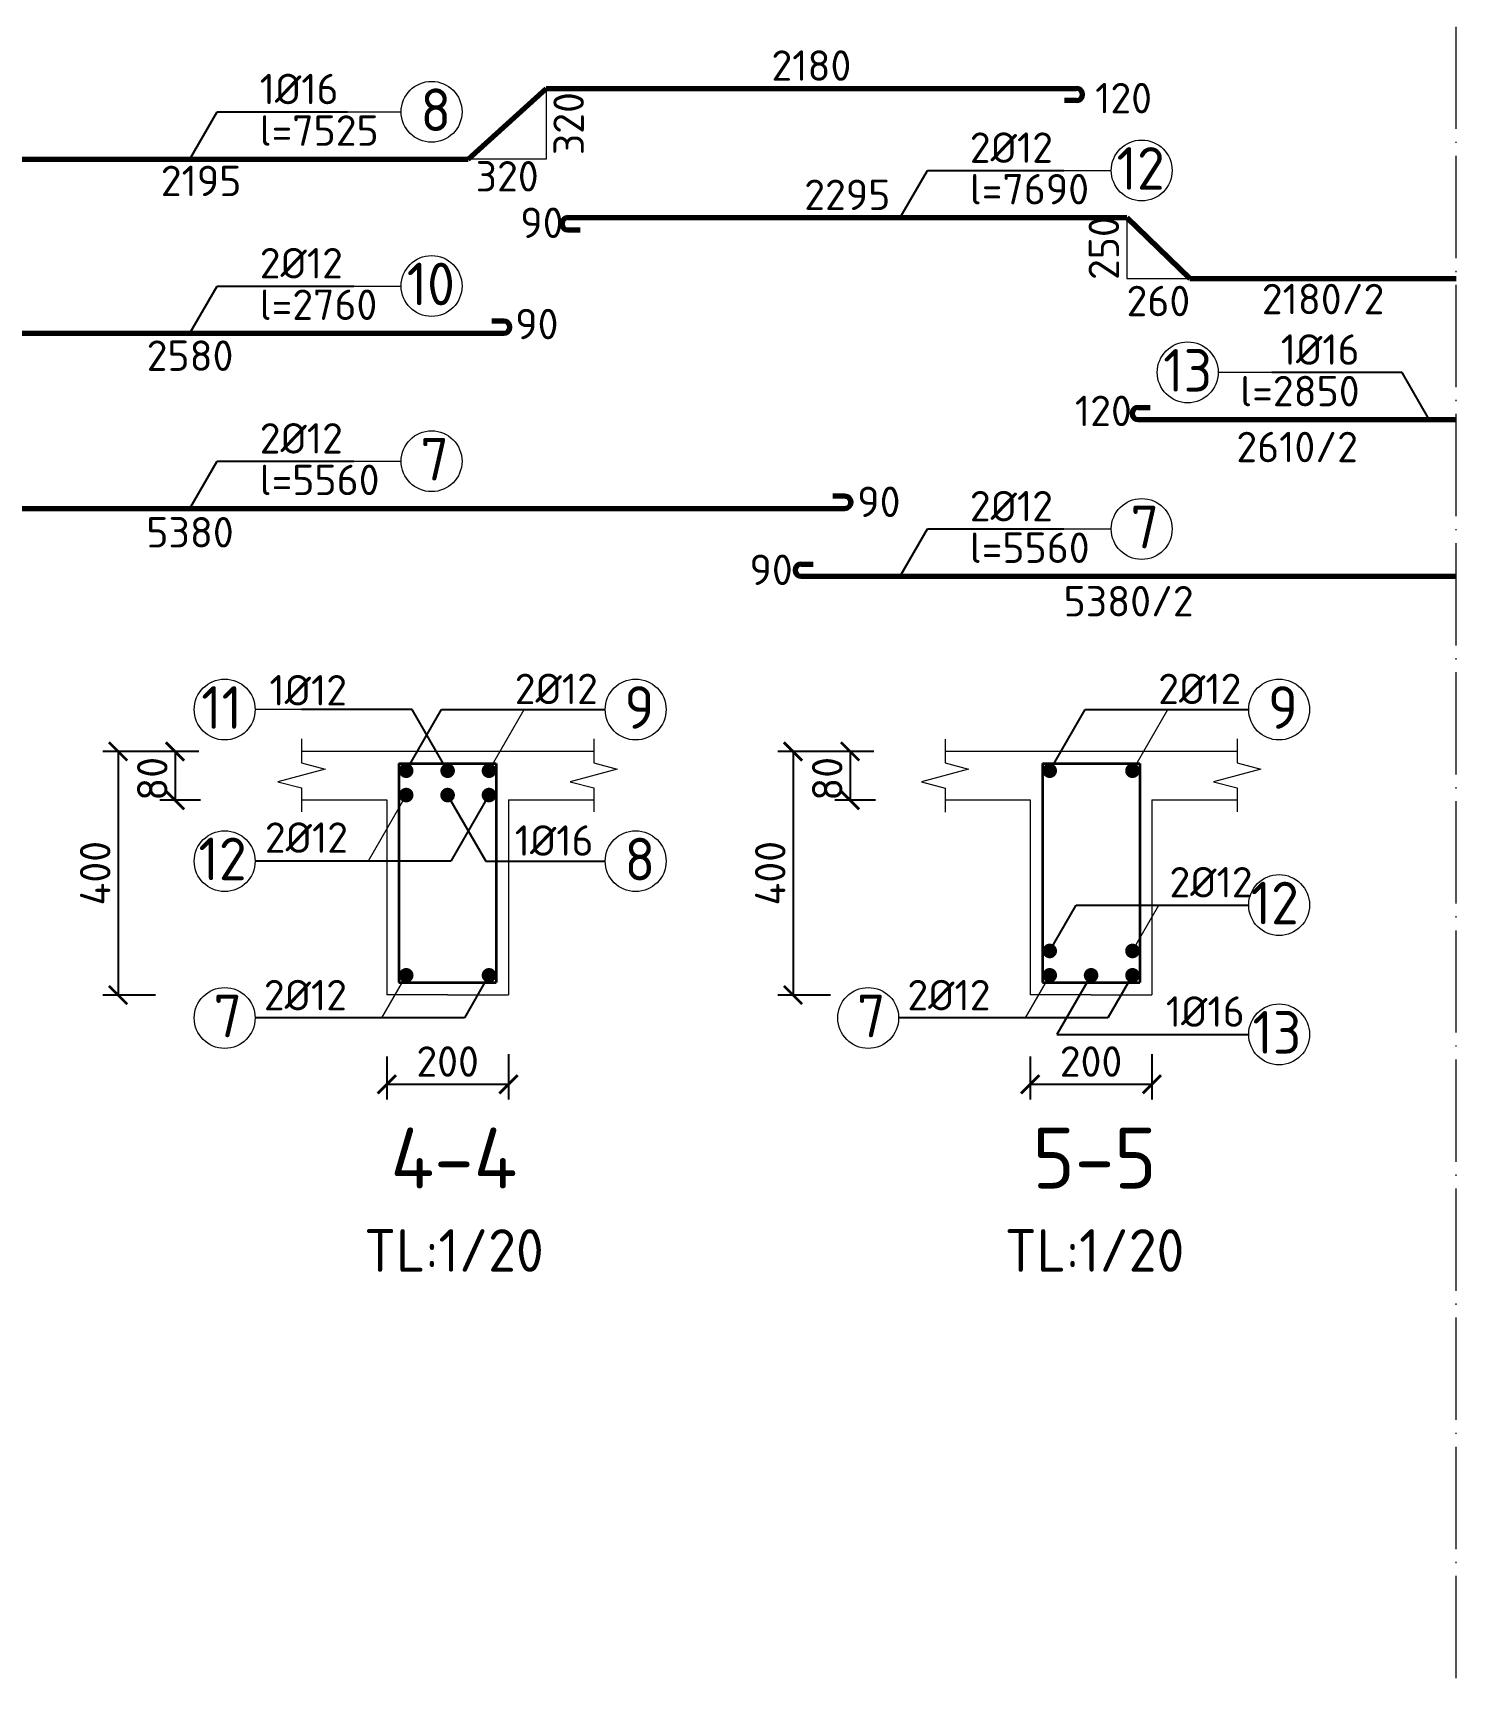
# Model space of a CAD drawing. Header units: millimetres. Extents: x 0 to 4970, y -594 to 1412.
# Drawn here: x 2555.8 to 2672.7, y 219.1 to 354.2 of the extents above; entities that cross this region are included whole.
import ezdxf

# ---------------------------------------------------------------- set-up
doc = ezdxf.new("R2010")
doc.units = ezdxf.units.MM
doc.header["$LTSCALE"] = 0.35
doc.header["$PDMODE"] = 3
doc.linetypes.add('ACAD_ISO04W100', pattern=[30, 24, -3, 0, -3])
doc.layers.get('0').update_dxf_attribs({"lineweight": 50})
for name, color, linetype, lineweight in [('Cot Dai', 7, 'Continuous', 35), ('Cot thep', 2, 'Continuous', 70), ('Cotthepcat', 3, 'Continuous', 70), ('Duong Bao', 6, 'Continuous', 18), ('Kich Thuoc', 1, 'Continuous', 20), ('Ky Hieu', 4, 'Continuous', 20), ('Text', 40, 'Continuous', 20), ('Truc', 3, 'ACAD_ISO04W100', 20)]:
    doc.layers.add(name, color=color, linetype=linetype, lineweight=lineweight)
doc.styles.get("Standard").update_dxf_attribs({"font": 'isocpeur.ttf'})
doc.styles.add('VN', font='')
doc.styles.get('VN').set_extended_font_data('TCVN 7284')
doc.dimstyles.new('Dim20', dxfattribs={"dimtxt": 2.5, "dimasz": 1.5, "dimexe": 1.25, "dimexo": 0.625, "dimtad": 1, "dimlfac": 20, "dimtxsty": 'Standard', "dimblk": 'ARCHTICK', "dimcen": 2.5, "dimadec": 0, "dimazin": 0, "dimtfac": 1, "dimtmove": 0, "dimatfit": 3, "dimfxl": 1, "dimarcsym": 0})
doc.dimstyles.new('Dim50', dxfattribs={"dimtxt": 2.5, "dimasz": 1.5, "dimexe": 1.25, "dimexo": 0.625, "dimtad": 1, "dimlfac": 50, "dimtxsty": 'Standard', "dimblk": 'ARCHTICK', "dimcen": 2.5, "dimadec": 0, "dimazin": 0, "dimtfac": 1, "dimtmove": 0, "dimatfit": 3, "dimfxl": 1, "dimarcsym": 0})
doc.dimstyles.new('Dim50KT', dxfattribs={"dimtxt": 2.5, "dimasz": 1.5, "dimexe": 1.25, "dimexo": 0.625, "dimtad": 1, "dimlfac": 50, "dimtxsty": 'Standard', "dimblk": 'ARCHTICK', "dimcen": 2.5, "dimse1": 1, "dimse2": 1, "dimsd1": 1, "dimsd2": 1, "dimadec": 0, "dimazin": 0, "dimtfac": 1, "dimtmove": 0, "dimatfit": 3, "dimfxl": 1, "dimarcsym": 0})
doc.dimstyles.new('ISO-25', dxfattribs={"dimtxt": 2.5, "dimasz": 2.5, "dimexe": 1.25, "dimexo": 0.625, "dimtad": 1, "dimtxsty": 'Standard', "dimcen": 2.5, "dimadec": 0, "dimazin": 0, "dimtfac": 1, "dimtmove": 0, "dimatfit": 3, "dimfxl": 1, "dimarcsym": 0})

# ---------------------------------------------------------------- blocks, each defined once
blk = doc.blocks.new('_ArchTick')
at = {"color": 0, "linetype": 'ByBlock', "const_width": 0.15}
blk.add_lwpolyline([(-0.5, -0.5), (0.5, 0.5)], dxfattribs=at)
blk = doc.blocks.new('*D1106')
at = {"layer": 'Defpoints', "color": 0}
for p in [(2584.85, 270.72), (2594.85, 270.93), (2594.85, 267.83)]:
    blk.add_point(p, dxfattribs=at)
at = {"layer": 'Kich Thuoc', "color": 0, "lineweight": -2}
for p, q in [((2594.85, 270.3), (2594.85, 266.58)), ((2584.85, 270.1), (2584.85, 266.58)), ((2584.85, 267.83), (2594.85, 267.83))]:
    blk.add_line(p, q, dxfattribs=at)
at = {"layer": 'Kich Thuoc', "color": 0, "lineweight": -2, "xscale": 1.5, "yscale": 1.5, "zscale": 1.5, "rotation": 180}
blk.add_blockref('_ArchTick', (2584.85, 267.83), dxfattribs=at)
at = {"layer": 'Kich Thuoc', "color": 0, "lineweight": -2, "xscale": 1.5, "yscale": 1.5, "zscale": 1.5}
blk.add_blockref('_ArchTick', (2594.85, 267.83), dxfattribs=at)
at = {"layer": 'Kich Thuoc', "color": 0, "insert": (2589.85, 269.7), "char_height": 2.5, "attachment_point": 5}
blk.add_mtext('200', dxfattribs=at)
blk = doc.blocks.new('*D1107')
at = {"layer": 'Defpoints', "color": 0}
for p in [(2637.7, 270.72), (2647.7, 270.93), (2647.7, 267.83)]:
    blk.add_point(p, dxfattribs=at)
at = {"layer": 'Kich Thuoc', "color": 0, "lineweight": -2}
for p, q in [((2647.7, 270.3), (2647.7, 266.58)), ((2637.7, 270.1), (2637.7, 266.58)), ((2637.7, 267.83), (2647.7, 267.83))]:
    blk.add_line(p, q, dxfattribs=at)
at = {"layer": 'Kich Thuoc', "color": 0, "lineweight": -2, "xscale": 1.5, "yscale": 1.5, "zscale": 1.5, "rotation": 180}
blk.add_blockref('_ArchTick', (2637.7, 267.83), dxfattribs=at)
at = {"layer": 'Kich Thuoc', "color": 0, "lineweight": -2, "xscale": 1.5, "yscale": 1.5, "zscale": 1.5}
blk.add_blockref('_ArchTick', (2647.7, 267.83), dxfattribs=at)
at = {"layer": 'Kich Thuoc', "color": 0, "insert": (2642.7, 269.7), "char_height": 2.5, "attachment_point": 5}
blk.add_mtext('200', dxfattribs=at)
blk = doc.blocks.new('*D1112')
at = {"layer": 'Defpoints', "color": 0}
for p in [(2569.11, 295.16), (2562.78, 275.16), (2566.48, 275.16)]:
    blk.add_point(p, dxfattribs=at)
at = {"layer": 'Kich Thuoc', "color": 0, "lineweight": -2}
for p, q in [((2568.49, 295.16), (2561.53, 295.16)), ((2562.78, 295.16), (2562.78, 275.16)), ((2565.86, 275.16), (2561.53, 275.16))]:
    blk.add_line(p, q, dxfattribs=at)
at = {"layer": 'Kich Thuoc', "color": 0, "lineweight": -2, "xscale": 1.5, "yscale": 1.5, "zscale": 1.5}
for p, rotation in [((2562.78, 295.16), 90), ((2562.78, 275.16), 270)]:
    blk.add_blockref('_ArchTick', p, dxfattribs=dict(at, rotation=rotation))
at = {"layer": 'Kich Thuoc', "color": 0, "insert": (2560.9, 285.16), "char_height": 2.5, "attachment_point": 5, "rotation": 90}
blk.add_mtext('400', dxfattribs=at)
blk = doc.blocks.new('*D1113')
at = {"layer": 'Defpoints', "color": 0}
for p in [(2624.56, 295.16), (2618.22, 275.16), (2621.93, 275.16)]:
    blk.add_point(p, dxfattribs=at)
at = {"layer": 'Kich Thuoc', "color": 0, "lineweight": -2}
for p, q in [((2623.93, 295.16), (2616.97, 295.16)), ((2618.22, 295.16), (2618.22, 275.16)), ((2621.3, 275.16), (2616.97, 275.16))]:
    blk.add_line(p, q, dxfattribs=at)
at = {"layer": 'Kich Thuoc', "color": 0, "lineweight": -2, "xscale": 1.5, "yscale": 1.5, "zscale": 1.5}
for p, rotation in [((2618.22, 295.16), 90), ((2618.22, 275.16), 270)]:
    blk.add_blockref('_ArchTick', p, dxfattribs=dict(at, rotation=rotation))
at = {"layer": 'Kich Thuoc', "color": 0, "insert": (2616.35, 285.16), "char_height": 2.5, "attachment_point": 5, "rotation": 90}
blk.add_mtext('400', dxfattribs=at)
blk = doc.blocks.new('*D1124')
at = {"layer": 'Defpoints', "color": 0}
for p in [(2570.05, 295.16), (2567.46, 291.16), (2570.18, 291.16)]:
    blk.add_point(p, dxfattribs=at)
at = {"layer": 'Kich Thuoc', "color": 0, "lineweight": -2}
for p, q in [((2569.42, 295.16), (2566.21, 295.16)), ((2567.46, 295.16), (2567.46, 291.16)), ((2569.56, 291.16), (2566.21, 291.16))]:
    blk.add_line(p, q, dxfattribs=at)
at = {"layer": 'Kich Thuoc', "color": 0, "lineweight": -2, "xscale": 1.5, "yscale": 1.5, "zscale": 1.5}
for p, rotation in [((2567.46, 295.16), 90), ((2567.46, 291.16), 270)]:
    blk.add_blockref('_ArchTick', p, dxfattribs=dict(at, rotation=rotation))
at = {"layer": 'Kich Thuoc', "color": 0, "insert": (2565.59, 292.91), "char_height": 2.5, "attachment_point": 5, "rotation": 90}
blk.add_mtext('80', dxfattribs=at)
blk = doc.blocks.new('*D1125')
at = {"layer": 'Defpoints', "color": 0}
for p in [(2625.49, 295.16), (2622.91, 291.16), (2625.62, 291.16)]:
    blk.add_point(p, dxfattribs=at)
at = {"layer": 'Kich Thuoc', "color": 0, "lineweight": -2}
for p, q in [((2624.87, 295.16), (2621.66, 295.16)), ((2622.91, 295.16), (2622.91, 291.16)), ((2625, 291.16), (2621.66, 291.16))]:
    blk.add_line(p, q, dxfattribs=at)
at = {"layer": 'Kich Thuoc', "color": 0, "lineweight": -2, "xscale": 1.5, "yscale": 1.5, "zscale": 1.5}
for p, rotation in [((2622.91, 295.16), 90), ((2622.91, 291.16), 270)]:
    blk.add_blockref('_ArchTick', p, dxfattribs=dict(at, rotation=rotation))
at = {"layer": 'Kich Thuoc', "color": 0, "insert": (2621.03, 292.91), "char_height": 2.5, "attachment_point": 5, "rotation": 90}
blk.add_mtext('80', dxfattribs=at)
blk = doc.blocks.new('*D1230')
at = {"layer": 'Defpoints', "color": 0}
for p in [(2514.89, 315.12), (2622.49, 315.12), (2622.49, 311.28)]:
    blk.add_point(p, dxfattribs=at)
at = {"layer": 'Kich Thuoc', "color": 0, "insert": (2568.69, 313.16), "char_height": 2.5, "attachment_point": 5}
blk.add_mtext('5380', dxfattribs=at)
blk = doc.blocks.new('*D1231')
at = {"layer": 'Defpoints', "color": 0}
for p in [(2646.57, 322.41), (2672.69, 322.41), (2672.69, 318.28)]:
    blk.add_point(p, dxfattribs=at)
at = {"layer": 'Kich Thuoc', "color": 0, "insert": (2659.63, 320.16), "char_height": 2.5, "attachment_point": 5}
blk.add_mtext('2610/2', dxfattribs=at)
blk = doc.blocks.new('*D1184')
at = {"layer": 'Defpoints', "color": 0}
for p in [(2650.83, 334.19), (2672.69, 334.19), (2672.69, 330.44)]:
    blk.add_point(p, dxfattribs=at)
at = {"layer": 'Kich Thuoc', "color": 0, "insert": (2661.76, 332.31), "char_height": 2.5, "attachment_point": 5}
blk.add_mtext('2180/2', dxfattribs=at)
blk = doc.blocks.new('*D1232')
at = {"layer": 'Defpoints', "color": 0}
for p in [(2645.63, 333.99), (2650.83, 333.99), (2650.83, 330.27)]:
    blk.add_point(p, dxfattribs=at)
at = {"layer": 'Kich Thuoc', "color": 0, "insert": (2648.23, 332.15), "char_height": 2.5, "attachment_point": 5}
blk.add_mtext('260', dxfattribs=at)
blk = doc.blocks.new('*D1233')
at = {"layer": 'Defpoints', "color": 0}
for p in [(2645.63, 338.99), (2645.63, 333.99), (2645.63, 333.99)]:
    blk.add_point(p, dxfattribs=at)
at = {"layer": 'Kich Thuoc', "color": 0, "insert": (2643.75, 336.49), "char_height": 2.5, "attachment_point": 5, "rotation": 90}
blk.add_mtext('250', dxfattribs=at)
blk = doc.blocks.new('*D1234')
at = {"layer": 'Defpoints', "color": 0}
for p in [(2599.73, 338.99), (2645.63, 338.99), (2645.63, 338.99)]:
    blk.add_point(p, dxfattribs=at)
at = {"layer": 'Kich Thuoc', "color": 0, "insert": (2622.68, 340.87), "char_height": 2.5, "attachment_point": 5}
blk.add_mtext('2295', dxfattribs=at)
blk = doc.blocks.new('*D1235')
at = {"layer": 'Defpoints', "color": 0}
for p in [(2597.94, 349.61), (2641.51, 349.61), (2641.51, 349.61)]:
    blk.add_point(p, dxfattribs=at)
at = {"layer": 'Kich Thuoc', "color": 0, "insert": (2619.73, 351.48), "char_height": 2.5, "attachment_point": 5}
blk.add_mtext('2180', dxfattribs=at)
blk = doc.blocks.new('*D1185')
at = {"layer": 'Defpoints', "color": 0}
for p in [(2542.91, 329.9), (2594.47, 329.9), (2594.47, 325.79)]:
    blk.add_point(p, dxfattribs=at)
at = {"layer": 'Kich Thuoc', "color": 0, "insert": (2568.69, 327.66), "char_height": 2.5, "attachment_point": 5}
blk.add_mtext('2580', dxfattribs=at)
blk = doc.blocks.new('*D1186')
at = {"layer": 'Defpoints', "color": 0}
for p in [(2547.66, 344.6), (2591.54, 344.6), (2591.54, 340.13)]:
    blk.add_point(p, dxfattribs=at)
at = {"layer": 'Kich Thuoc', "color": 0, "insert": (2569.6, 342.01), "char_height": 2.5, "attachment_point": 5}
blk.add_mtext('2195', dxfattribs=at)
blk = doc.blocks.new('*D1238')
at = {"layer": 'Defpoints', "color": 0}
for p in [(2591.54, 343.81), (2597.94, 343.81), (2597.94, 340.52)]:
    blk.add_point(p, dxfattribs=at)
at = {"layer": 'Kich Thuoc', "color": 0, "insert": (2594.74, 342.39), "char_height": 2.5, "attachment_point": 5}
blk.add_mtext('320', dxfattribs=at)
blk = doc.blocks.new('*D1239')
at = {"layer": 'Defpoints', "color": 0}
for p in [(2597.94, 349.61), (2601.66, 349.61), (2597.94, 343.81)]:
    blk.add_point(p, dxfattribs=at)
at = {"layer": 'Kich Thuoc', "color": 0, "insert": (2599.79, 346.71), "char_height": 2.5, "attachment_point": 5, "rotation": 90}
blk.add_mtext('320', dxfattribs=at)
blk = doc.blocks.new('*D2404')
at = {"layer": 'Defpoints', "color": 0}
for p in [(2618.89, 309.55), (2672.69, 309.55), (2672.69, 305.63)]:
    blk.add_point(p, dxfattribs=at)
at = {"layer": 'Kich Thuoc', "color": 0, "insert": (2645.79, 307.5), "char_height": 2.5, "attachment_point": 5}
blk.add_mtext('5380/2', dxfattribs=at)

msp = doc.modelspace()

# ---------------------------------------------------------------- linework, layer by layer
at = {"layer": 'Cot Dai'}
for p, q in [((2585.84721, 294.178636), (2593.84721, 294.178636)), ((2585.84721, 294.178636), (2585.84721, 276.178636)), ((2593.84721, 294.178636), (2593.84721, 276.178636)), ((2638.704565, 294.178636), (2646.704565, 294.178636)), ((2638.704565, 294.178636), (2638.704565, 276.178636)), ((2646.704565, 294.178636), (2646.704565, 276.178636))]:
    msp.add_line(p, q, dxfattribs=at)
for points in [[(2585.84721, 276.178636), (2589.84721, 276.178636), (2593.84721, 276.178636)], [(2638.704565, 276.178636), (2642.704565, 276.178636), (2646.704565, 276.178636)]]:
    msp.add_lwpolyline(points, dxfattribs=at)
at = {"layer": 'Cot thep'}
for p, q in [((2591.539792, 343.807491), (2597.939792, 349.607491)), ((2597.939792, 349.607491), (2641.511271, 349.607491)), ((2547.661768, 343.807491), (2591.539792, 343.807491)), ((2599.734013, 338.99167), (2645.627771, 338.99167)), ((2645.627771, 338.99167), (2650.827771, 333.99167)), ((2650.827771, 333.99167), (2672.687385, 333.99167)), ((2542.906577, 329.502791), (2594.468193, 329.502791)), ((2646.569026, 322.412657), (2672.687385, 322.412657)), ((2514.887385, 315.119895), (2622.487385, 315.119895)), ((2618.887385, 309.552703), (2672.687385, 309.552703))]:
    msp.add_line(p, q, dxfattribs=at)
at = {"layer": 'Cot thep', "const_width": 0.6}
for points in [[(2586.14721, 293.578636, 1), (2586.74721, 293.578636, 1)], [(2589.54721, 293.578636, 1), (2590.14721, 293.578636, 1)], [(2592.94721, 293.578636, 1), (2593.54721, 293.578636, 1)], [(2639.004565, 293.578636, 1), (2639.604565, 293.578636, 1)], [(2645.804565, 293.578636, 1), (2646.404565, 293.578636, 1)], [(2586.14721, 291.578636, 1), (2586.74721, 291.578636, 1)], [(2592.94721, 291.578636, 1), (2593.54721, 291.578636, 1)], [(2639.004565, 278.778636, 1), (2639.604565, 278.778636, 1)], [(2645.804565, 278.778636, 1), (2646.404565, 278.778636, 1)], [(2586.14721, 276.778636, 1), (2586.74721, 276.778636, 1)], [(2592.94721, 276.778636, 1), (2593.54721, 276.778636, 1)], [(2639.004565, 276.778636, 1), (2639.604565, 276.778636, 1)], [(2645.804565, 276.778636, 1), (2646.404565, 276.778636, 1)]]:
    msp.add_lwpolyline(points, format="xyb", close=True, dxfattribs=at)
at = {"layer": 'Cot thep', "color": 1, "const_width": 0.6}
for points in [[(2589.54721, 291.578636, 1), (2590.14721, 291.578636, 1)], [(2642.404565, 276.778636, 1), (2643.004565, 276.778636, 1)]]:
    msp.add_lwpolyline(points, format="xyb", close=True, dxfattribs=at)
at = {"layer": 'Cotthepcat'}
for p, q in [((2641.511271, 348.607491), (2640.511271, 348.607491)), ((2599.734013, 337.99167), (2600.734013, 337.99167)), ((2594.468193, 330.502791), (2593.468193, 330.502791)), ((2646.569026, 323.412657), (2647.569026, 323.412657)), ((2622.487385, 316.119895), (2621.487385, 316.119895)), ((2618.887385, 310.552703), (2619.887385, 310.552703))]:
    msp.add_line(p, q, dxfattribs=at)
for centre, start, end in [((2641.511271, 349.107491), 270, 90), ((2599.734013, 338.49167), 90, 270), ((2594.468193, 330.002791), 270, 90), ((2646.569026, 322.912657), 90, 270), ((2622.487385, 315.619895), 270, 90), ((2618.887385, 310.052703), 90, 270)]:
    msp.add_arc(centre, 0.5, start, end, dxfattribs=at)
at = {"layer": 'Duong Bao'}
for p, q in [((2577.84721, 295.178636), (2601.84721, 295.178636)), ((2630.704565, 295.178636), (2654.704565, 295.178636)), ((2577.84721, 291.178636), (2584.84721, 291.178636)), ((2584.84721, 291.178636), (2584.84721, 275.178636)), ((2594.84721, 291.178636), (2594.84721, 275.178636)), ((2594.84721, 291.178636), (2601.84721, 291.178636)), ((2630.704565, 291.178636), (2637.704565, 291.178636)), ((2637.704565, 291.178636), (2637.704565, 275.178636)), ((2647.704565, 291.178636), (2647.704565, 275.178636)), ((2647.704565, 291.178636), (2654.704565, 291.178636)), ((2589.84721, 275.178636), (2584.84721, 275.178636)), ((2589.84721, 275.178636), (2594.84721, 275.178636)), ((2642.704565, 275.178636), (2637.704565, 275.178636)), ((2642.704565, 275.178636), (2647.704565, 275.178636))]:
    msp.add_line(p, q, dxfattribs=at)
at = {"layer": 'Kich Thuoc'}
for p, q in [((2597.939792, 349.607491), (2597.939792, 343.807491)), ((2597.939792, 343.807491), (2591.539792, 343.807491)), ((2645.627771, 338.99167), (2645.627771, 333.99167)), ((2645.627771, 333.99167), (2650.827771, 333.99167))]:
    msp.add_line(p, q, dxfattribs=at)
at = {"layer": 'Ky Hieu'}
for p, q in [((2575.1325, 347.682107), (2586.0325, 347.682107)), ((2633.962675, 342.866286), (2644.362675, 342.866286)), ((2575.6325, 333.377407), (2586.0325, 333.377407)), ((2663.54227, 326.287273), (2653.14227, 326.287273)), ((2575.6325, 318.994511), (2586.0325, 318.994511)), ((2633.650175, 313.427319), (2644.362675, 313.427319)), ((2577.843479, 298.605027), (2574.037653, 298.605027)), ((2593.24721, 293.578636), (2596.149257, 298.605128)), ((2646.104565, 293.578636), (2649.006611, 298.605128)), ((2586.44721, 291.578636), (2583.314573, 286.152749)), ((2646.104565, 278.778636), (2648.280376, 282.547251)), ((2649.135007, 282.547251), (2655.649764, 282.547251)), ((2655.635007, 282.547251), (2655.649764, 282.547251)), ((2586.44721, 276.778636), (2584.426009, 273.277813)), ((2639.304565, 276.778636), (2637.283364, 273.277813)), ((2580.537653, 273.277813), (2574.037653, 273.277813)), ((2633.395007, 273.277813), (2626.895007, 273.277813))]:
    msp.add_line(p, q, dxfattribs=at)
for points in [[(2577.84721, 296.196274), (2577.84721, 296.196274), (2577.84721, 294.23155), (2579.779062, 293.713912), (2575.915359, 292.678636), (2577.84721, 292.160998), (2577.84721, 290.196274), (2577.84721, 290.196274)], [(2601.84721, 296.196274), (2601.84721, 296.196274), (2601.84721, 294.23155), (2603.779062, 293.713912), (2599.915359, 292.678636), (2601.84721, 292.160998), (2601.84721, 290.196274), (2601.84721, 290.196274)], [(2630.704565, 296.178636), (2630.704565, 296.178636), (2630.704565, 294.213912), (2632.636416, 293.696274), (2628.772713, 292.660998), (2630.704565, 292.14336), (2630.704565, 290.178636), (2630.704565, 290.178636)], [(2654.704565, 296.196274), (2654.704565, 296.196274), (2654.704565, 294.23155), (2656.636416, 293.713912), (2652.772713, 292.678636), (2654.704565, 292.160998), (2654.704565, 290.196274), (2654.704565, 290.196274)]]:
    msp.add_lwpolyline(points, dxfattribs=at)
for centre in [(2588.5325, 347.682107), (2646.862675, 342.866286), (2588.5325, 333.377407), (2650.64227, 326.287273), (2588.5325, 318.994511), (2646.862675, 313.427319), (2571.537653, 298.605027), (2605.29241, 298.605027), (2658.149764, 298.605027), (2571.537653, 286.152749), (2605.29241, 286.152749), (2658.149764, 282.547251), (2571.537653, 273.277813), (2624.395007, 273.277813), (2658.149764, 271.9274)]:
    msp.add_circle(centre, 2.5, dxfattribs=at)
at = {"layer": 'Truc'}
msp.add_line((2672.687385, 219.07273), (2672.687385, 536.127543), dxfattribs=at)

# ---------------------------------------------------------------- texts
at = {"layer": 'Kich Thuoc', "char_height": 2.5, "width": 3.45107973, "attachment_point": 1}
for s, insert in [('120', (2643.036824, 350.057911)), ('90', (2595.81379, 339.821989)), ('90', (2595.400665, 331.506039)), ('120', (2641.378167, 324.376256)), ('90', (2623.494933, 316.91002)), ('90', (2614.645436, 311.328156))]:
    msp.add_mtext(s, dxfattribs=dict(at, insert=insert))
at = {"layer": 'Ky Hieu', "style": 'VN'}
for s, p in [('8', (2587.618477, 346.098972)), ('12', (2644.80007, 341.283151)), ('10', (2586.492152, 331.794273)), ('13', (2648.632503, 324.704139)), ('7', (2587.618477, 317.411376)), ('7', (2645.948651, 311.844185)), ('11', (2569.61528, 297.021892)), ('9', (2604.378386, 297.021892)), ('9', (2657.235741, 297.021892)), ('12', (2569.387278, 284.586424)), ('8', (2604.378386, 284.569614)), ('12', (2655.816802, 280.964117)), ('7', (2570.62363, 271.694678)), ('7', (2623.480984, 271.694678)), ('13', (2655.962561, 270.344265))]:
    msp.add_text(s, height=3.5, dxfattribs=at).set_placement(p)
at = {"layer": 'Ky Hieu'}
for s, p in [('2%%C12', (2595.358705, 299.048418)), ('2%%C12', (2648.216059, 299.048418)), ('2%%C12', (2574.835239, 286.836965)), ('1%%C16', (2595.358705, 286.59614))]:
    msp.add_text(s, height=2.5, dxfattribs=at).set_placement(p)
at = {"layer": 'Ky Hieu', "char_height": 2.5}
for s, insert, attachment_point in [('1%%C16', (2574.412157, 348.307107), 7), ('l=7525', (2574.412157, 344.895588), 7), ('2%%C12', (2632.742332, 343.491286), 7), ('l=7690', (2632.742332, 340.079767), 7), ('2%%C12', (2574.412157, 334.002407), 7), ('l=2760', (2574.412157, 330.590888), 7), ('1%%C16', (2664.762612, 326.912273), 9), ('l=2850', (2664.762612, 323.500755), 9), ('2%%C12', (2574.412157, 319.619511), 7), ('l=5560', (2574.412157, 316.207992), 7), ('2%%C12', (2632.742332, 314.052319), 7), ('l=5560', (2632.742332, 310.6408), 7), ('1%%C12', (2581.585239, 298.936801), 9), ('2%%C12', (2649.135007, 283.172251), 7), ('2%%C12', (2581.585239, 273.902813), 9), ('2%%C12', (2634.442594, 273.902813), 9), ('1%%C16', (2655.32432, 272.5524), 9)]:
    msp.add_mtext(s, dxfattribs=dict(at, insert=insert, attachment_point=attachment_point))
at = {"layer": 'Text', "char_height": 5, "width": 43.59497134, "attachment_point": 5, "style": 'VN'}
for s, insert in [('\\pt5;4-4\\P{\\H0.7x;TL:1/20}', (2590.366692, 258.355177)), ('\\pt5;5-5\\P{\\H0.7x;TL:1/20}', (2642.987677, 258.355177))]:
    msp.add_mtext(s, dxfattribs=dict(at, insert=insert))

# ---------------------------------------------------------------- dimensions: what is measured, and where the dimension line sits
at = {"layer": 'Kich Thuoc'}
for base, p1, p2, text, picture, middle in [((2641.511271, 349.607491), (2597.939792, 349.607491), (2641.511271, 349.607491), '2180', '*D1235', (2619.725532, 351.482491)), ((2591.539792, 340.134553), (2547.661768, 344.6047), (2591.539792, 344.6047), '2195', '*D1186', (2569.60078, 342.009553)), ((2645.627771, 338.99167), (2599.734013, 338.99167), (2645.627771, 338.99167), '2295', '*D1234', (2622.680892, 340.86667)), ((2672.687385, 330.437276), (2650.827771, 334.188584), (2672.687385, 334.188584), '2180/2', '*D1184', (2661.757578, 332.312276)), ((2594.468193, 325.785684), (2542.906577, 329.899057), (2594.468193, 329.899057), '2580', '*D1185', (2568.687385, 327.660684)), ((2672.687385, 318.281455), (2646.569026, 322.412657), (2672.687385, 322.412657), '2610/2', '*D1231', (2659.628206, 320.156455))]:
    dim = msp.add_linear_dim(base=base, p1=p1, p2=p2, text=text, dimstyle='Dim50KT', dxfattribs=at)
    dim.commit()
    dim.dimension.update_dxf_attribs({"geometry": picture, "text_midpoint": middle})
dim = msp.add_linear_dim(base=(2601.660324, 349.607491), p1=(2597.939792, 343.807491), p2=(2597.939792, 349.607491), angle=90, text='320', dimstyle='Dim50KT', dxfattribs=at)
dim.commit()
dim.dimension.update_dxf_attribs({"geometry": '*D1239', "text_midpoint": (2601.660324, 346.707491), "dimtype": 160})
for base, p1, p2, dimstyle, picture, middle in [((2597.939792, 340.516475), (2591.539792, 343.807491), (2597.939792, 343.807491), 'Dim50KT', '*D1238', (2594.739792, 342.391475)), ((2622.487385, 311.280022), (2514.887385, 315.119895), (2622.487385, 315.119895), 'Dim50KT', '*D1230', (2568.687385, 313.155022)), ((2594.84721, 267.825685), (2584.84721, 270.722298), (2594.84721, 270.929078), 'Dim20', '*D1106', (2589.84721, 269.700685)), ((2647.704565, 267.825685), (2637.704565, 270.722298), (2647.704565, 270.929078), 'Dim20', '*D1107', (2642.704565, 269.700685))]:
    dim = msp.add_linear_dim(base=base, p1=p1, p2=p2, dimstyle=dimstyle, dxfattribs=at)
    dim.commit()
    dim.dimension.update_dxf_attribs({"geometry": picture, "text_midpoint": middle})
for base, p1, p2, dimstyle, picture, middle in [((2645.627771, 333.99167), (2645.627771, 338.99167), (2645.627771, 333.99167), 'Dim50KT', '*D1233', (2645.627771, 336.49167)), ((2567.463193, 291.160998), (2570.046265, 295.160998), (2570.180334, 291.160998), 'Dim20', '*D1124', (2567.463193, 292.911727)), ((2622.907341, 291.160998), (2625.490412, 295.160998), (2625.624481, 291.160998), 'Dim20', '*D1125', (2622.907341, 292.911727))]:
    dim = msp.add_linear_dim(base=base, p1=p1, p2=p2, angle=90, dimstyle=dimstyle, dxfattribs=at)
    dim.commit()
    dim.dimension.update_dxf_attribs({"geometry": picture, "text_midpoint": middle, "dimtype": 160})
dim = msp.add_linear_dim(base=(2650.827771, 330.274039), p1=(2645.627771, 333.99167), p2=(2650.827771, 333.99167), dimstyle='Dim50KT', dxfattribs=at)
dim.commit()
dim.dimension.update_dxf_attribs({"geometry": '*D1232', "text_midpoint": (2648.227771, 330.274039), "dimtype": 160})
dim = msp.add_linear_dim(base=(2672.687385, 305.628516), p1=(2618.887385, 309.552703), p2=(2672.687385, 309.552703), text='5380/2', dimstyle='Dim50KT', override={"dimldrblk": 'ArchTick'}, dxfattribs=at)
dim.commit()
dim.dimension.update_dxf_attribs({"geometry": '*D2404', "text_midpoint": (2645.787385, 307.503516)})
for base, p1, p2, picture, middle in [((2562.7799, 275.160998), (2569.112972, 295.160998), (2566.481458, 275.160998), '*D1112', (2560.9049, 285.160998)), ((2618.224048, 275.160998), (2624.557119, 295.160998), (2621.925605, 275.160998), '*D1113', (2616.349048, 285.160998))]:
    dim = msp.add_linear_dim(base=base, p1=p1, p2=p2, angle=90, dimstyle='Dim20', dxfattribs=at)
    dim.commit()
    dim.dimension.update_dxf_attribs({"geometry": picture, "text_midpoint": middle})

# ---------------------------------------------------------------- leaders
at = {"layer": 'Ky Hieu', "annotation_type": 0, "has_hookline": 1}
for points, dimstyle, hookline_direction, text_width in [([(2568.687385, 343.807491), (2570.924396, 347.682107), (2575.0075, 347.682107)], 'Dim20', 0, 6), ([(2627.01756, 338.99167), (2629.25457, 342.866286), (2633.337675, 342.866286)], 'Dim20', 0, 6.5), ([(2568.687385, 329.502791), (2570.924396, 333.377407), (2575.0075, 333.377407)], 'Dim20', 0, 6.5), ([(2670.487385, 322.412657), (2668.250374, 326.287273), (2664.16727, 326.287273)], 'Dim20', 1, 6), ([(2568.687385, 315.119895), (2570.924396, 318.994511), (2575.0075, 318.994511)], 'Dim20', 0, 6.5), ([(2627.01756, 309.552703), (2629.25457, 313.427319), (2633.337675, 313.427319)], 'Dim20', 0, 6.5), ([(2639.304565, 278.778636), (2641.480376, 282.547251), (2648.510007, 282.547251)], 'ISO-25', 0, 6.5), ([(2593.24721, 276.778636), (2591.226009, 273.277813), (2581.162653, 273.277813)], 'ISO-25', 1, 6.5), ([(2646.104565, 276.778636), (2644.083364, 273.277813), (2634.020007, 273.277813)], 'ISO-25', 1, 6.5)]:
    msp.add_leader(points, dimstyle=dimstyle, override={"dimgap": 0.625, "dimtad": 1, "dimldrblk": 'None'}, dxfattribs=dict(at, hookline_direction=hookline_direction, text_width=text_width))
at = {"layer": 'Ky Hieu'}
for points, dimstyle in [([(2589.84721, 293.578636), (2586.945222, 298.605027), (2577.843479, 298.605027)], 'ISO-25'), ([(2586.44721, 293.578636), (2589.349199, 298.605027), (2602.79241, 298.605027)], 'ISO-25'), ([(2639.304565, 293.578636), (2642.206553, 298.605027), (2655.649764, 298.605027)], 'ISO-25'), ([(2593.24721, 291.578636), (2590.114573, 286.152749), (2574.037653, 286.152749)], 'ISO-25'), ([(2589.84721, 291.578636), (2592.979847, 286.152749), (2602.79241, 286.152749)], 'Dim50'), ([(2642.704565, 276.778636), (2639.903702, 271.9274), (2655.649764, 271.9274)], 'ISO-25')]:
    msp.add_leader(points, dimstyle=dimstyle, override={"dimgap": 0.625, "dimtad": 1, "dimldrblk": 'None'}, dxfattribs=at)

doc.saveas('drawing.dxf')
